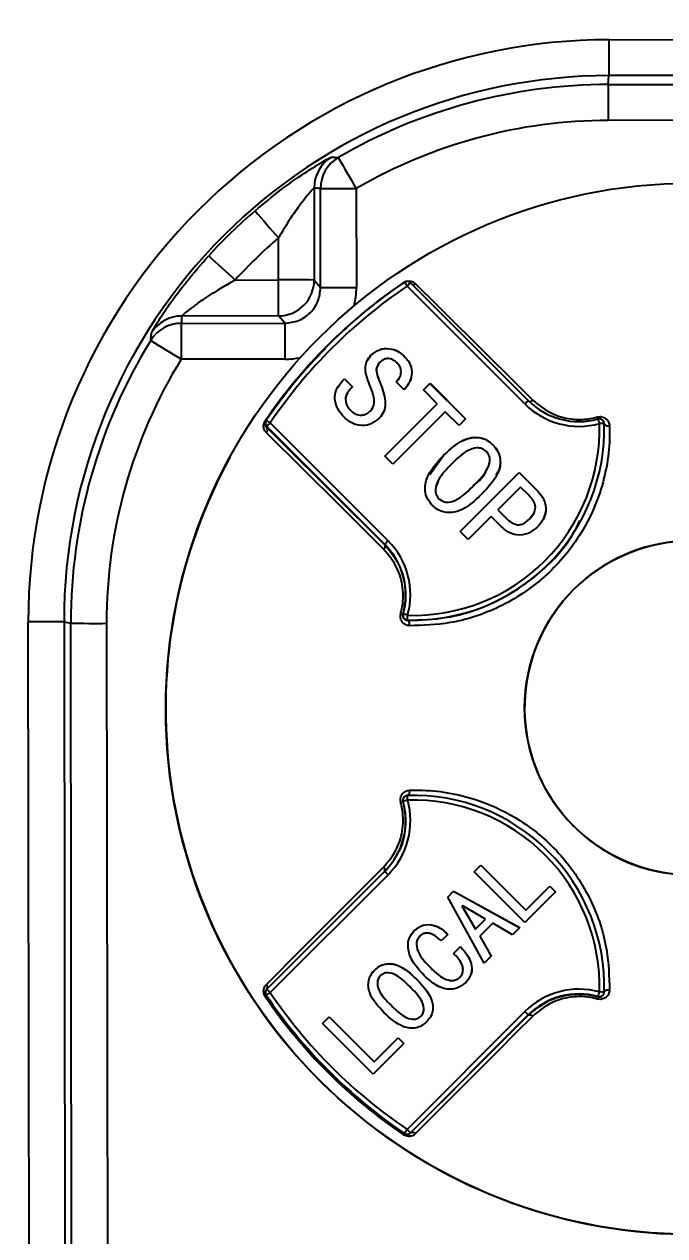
# Model space of a CAD drawing. Header units: millimetres. Extents: x 2271 to 4415, y 823 to 2339.
# Drawn here: x 2905.6 to 2932.5, y 2021.6 to 2072.3 of the extents above; entities that cross this region are included whole.
import ezdxf

# ---------------------------------------------------------------- set-up
doc = ezdxf.new("R2010")
doc.units = ezdxf.units.MM
doc.layers.add('标注', color=3, linetype='Continuous', lineweight=13)
doc.styles.add('SLDTEXTSTYLE1', font='txt.shx', dxfattribs={"width": 0.7, "bigfont": 'gbcbig.shx'})
doc.dimstyles.new('SLDDIMSTYLE12$0', dxfattribs={"dimtxt": 12, "dimasz": 10, "dimexe": 0, "dimexo": 0.0625, "dimgap": 0.875, "dimtad": 1, "dimdec": 1, "dimlfac": 1.8, "dimrnd": 1e-09, "dimzin": 12, "dimdsep": 46, "dimtxsty": 'SLDTEXTSTYLE1', "dimcen": 0.09, "dimdle": 8.16, "dimclrd": 3, "dimclre": 3, "dimadec": 0, "dimazin": 3, "dimtfac": 1, "dimtdec": 1, "dimtofl": 0, "dimtmove": 0, "dimatfit": 3, "dimfxl": 0, "dimfrac": 2, "dimtolj": 1, "dimlwd": 5, "dimlwe": 5, "dimarcsym": 0})

# ---------------------------------------------------------------- blocks, each defined once
blk = doc.blocks.new('*D179')
at = {"layer": 'Defpoints', "color": 0, "transparency": 16777216}
for p in [(2696.206, 2058.786), (2937.344, 1963.291), (2937.344, 1911.164)]:
    blk.add_point(p, dxfattribs=at)
at = {"layer": '标注', "color": 3, "lineweight": 5, "transparency": 16777216}
blk.add_line((2696.206, 2058.724), (2696.206, 1911.164), dxfattribs=at)
at = {"layer": '标注', "color": 3, "linetype": 'Continuous', "lineweight": 5, "transparency": 16777216}
for p, q in [((2937.344, 1963.228), (2937.344, 1911.164)), ((2706.206, 1911.164), (2927.344, 1911.164))]:
    blk.add_line(p, q, dxfattribs=at)
at = {"layer": '标注', "color": 3, "transparency": 16777216}
for points in [[(2706.206, 1912.831), (2706.206, 1909.498), (2696.206, 1911.164)], [(2927.344, 1912.831), (2927.344, 1909.498), (2937.344, 1911.164)]]:
    blk.add_solid(points, dxfattribs=at)
at = {"layer": '标注', "color": 0, "transparency": 16777216, "insert": (2816.775, 1917.039), "char_height": 10, "attachment_point": 5, "style": 'SLDTEXTSTYLE1'}
blk.add_mtext('\\A1;245', dxfattribs=at)

msp = doc.modelspace()

# ---------------------------------------------------------------- linework, layer by layer
at = {"color": 7, "linetype": 'Continuous', "lineweight": 25}
for p, q in [((2930.127, 2071.664), (2977.101, 2071.724)), ((2930.095, 2069.787), (2930.126, 2070.159)), ((2930.095, 2069.787), (2977.675, 2069.848)), ((2977.1, 2070.219), (2930.126, 2070.159)), ((2977.674, 2068.344), (2930.095, 2068.283)), ((2917.781, 2065.456), (2917.786, 2061.602)), ((2918.056, 2061.294), (2918.05, 2065.433)), ((2919.547, 2065.43), (2919.552, 2061.292)), ((2916.29, 2061.605), (2916.287, 2063.363)), ((2914.475, 2061.603), (2916.29, 2061.605)), ((2917.786, 2061.602), (2918.056, 2061.294)), ((2921.528, 2061.489), (2921.526, 2061.493)), ((2926.606, 2056.414), (2921.673, 2061.346)), ((2921.814, 2061.487), (2926.747, 2056.554)), ((2912.22, 2059.788), (2916.559, 2059.793)), ((2916.289, 2060.101), (2912.244, 2060.096)), ((2916.559, 2059.793), (2916.289, 2060.101)), ((2916.558, 2058.29), (2912.219, 2058.284)), ((2920.035, 2058.263), (2920.159, 2058.449)), ((2920.159, 2058.449), (2920.159, 2058.45)), ((2921.548, 2058.42), (2921.548, 2058.421)), ((2920.447, 2058.045), (2920.446, 2058.043)), ((2918.776, 2057.112), (2918.957, 2057.363)), ((2918.957, 2057.363), (2919.059, 2057.465)), ((2918.957, 2057.363), (2918.958, 2057.364)), ((2918.958, 2057.364), (2919.059, 2057.466)), ((2919.059, 2057.466), (2919.392, 2057.133)), ((2919.059, 2057.465), (2919.059, 2057.466)), ((2919.059, 2057.465), (2919.391, 2057.132)), ((2919.392, 2057.133), (2919.305, 2057.046)), ((2920.578, 2057.219), (2920.579, 2057.22)), ((2921.215, 2057.334), (2921.344, 2057.501)), ((2921.548, 2057.003), (2921.216, 2057.335)), ((2921.35, 2057.496), (2921.351, 2057.497)), ((2922.359, 2057.003), (2922.634, 2057.278)), ((2922.359, 2057.002), (2922.633, 2057.277)), ((2922.633, 2057.277), (2922.634, 2057.278)), ((2922.633, 2057.277), (2924.124, 2055.786)), ((2922.634, 2057.278), (2924.125, 2055.787)), ((2919.17, 2056.871), (2919.169, 2056.869)), ((2922.938, 2056.424), (2922.359, 2057.003)), ((2919.29, 2056.162), (2919.291, 2056.163)), ((2920.159, 2056.133), (2920.159, 2056.134)), ((2920.235, 2056.235), (2920.235, 2056.236)), ((2920.738, 2054.224), (2922.938, 2056.424)), ((2920.738, 2054.224), (2922.937, 2056.423)), ((2922.937, 2056.423), (2922.938, 2056.424)), ((2915.77, 2055.714), (2915.749, 2055.675)), ((2915.946, 2055.619), (2920.878, 2050.686)), ((2923.271, 2056.091), (2921.071, 2053.891)), ((2923.85, 2055.512), (2923.271, 2056.091)), ((2924.125, 2055.787), (2923.85, 2055.512)), ((2915.804, 2055.477), (2915.784, 2055.44)), ((2920.736, 2050.544), (2915.804, 2055.477)), ((2925.268, 2054.7), (2925.268, 2054.701)), ((2914.269, 2054.206), (2914.268, 2054.205)), ((2921.071, 2053.891), (2920.738, 2054.224)), ((2922.631, 2053.465), (2923.198, 2054.252)), ((2923.198, 2054.252), (2923.198, 2054.253)), ((2925.039, 2053.703), (2925.04, 2053.704)), ((2922.969, 2053.198), (2922.969, 2053.197)), ((2923.893, 2051.069), (2926.368, 2053.544)), ((2923.893, 2051.068), (2926.367, 2053.543)), ((2926.367, 2053.543), (2926.368, 2053.544)), ((2926.367, 2053.543), (2927.12, 2052.79)), ((2926.368, 2053.544), (2927.121, 2052.791)), ((2924.457, 2052.993), (2924.458, 2052.994)), ((2926.426, 2052.936), (2925.471, 2051.98)), ((2926.759, 2052.603), (2926.426, 2052.936)), ((2927.12, 2052.79), (2927.121, 2052.791)), ((2923.01, 2052.443), (2923.01, 2052.444)), ((2925.196, 2051.705), (2924.226, 2050.736)), ((2925.615, 2051.286), (2925.196, 2051.705)), ((2925.47, 2051.98), (2925.803, 2051.647)), ((2925.47, 2051.98), (2925.471, 2051.98)), ((2925.471, 2051.98), (2925.804, 2051.648)), ((2925.803, 2051.647), (2925.804, 2051.648)), ((2926.802, 2051.603), (2926.981, 2051.839)), ((2926.802, 2051.603), (2926.802, 2051.604)), ((2926.984, 2051.836), (2926.985, 2051.837)), ((2924.226, 2050.736), (2923.893, 2051.069)), ((2928.946, 2051.522), (2928.948, 2051.525)), ((2920.729, 2050.531), (2920.736, 2050.544)), ((2921.5, 2047.61), (2921.506, 2047.62)), ((2905.875, 2002.077), (2905.817, 2047.292)), ((2907.315, 2047.289), (2907.372, 2002.074)), ((2907.315, 2047.289), (2907.599, 2047.233)), ((2907.657, 2001.333), (2907.599, 2047.233)), ((2909.096, 2047.23), (2909.155, 2001.33)), ((2921.692, 2047.366), (2921.688, 2047.358)), ((2927.452, 2047.051), (2927.451, 2047.048)), ((2921.523, 2039.921), (2921.518, 2039.911)), ((2921.506, 2039.771), (2921.5, 2039.762)), ((2915.804, 2031.914), (2920.736, 2036.847)), ((2924.478, 2036.823), (2924.763, 2037.109)), ((2924.478, 2036.823), (2924.763, 2037.108)), ((2924.763, 2037.109), (2926.649, 2035.223)), ((2924.763, 2037.108), (2924.763, 2037.109)), ((2924.763, 2037.108), (2926.648, 2035.222)), ((2920.878, 2036.706), (2915.946, 2031.773)), ((2926.599, 2034.702), (2924.478, 2036.823)), ((2923.374, 2035.769), (2923.622, 2036.017)), ((2923.374, 2035.769), (2923.622, 2036.016)), ((2923.622, 2036.017), (2926.389, 2034.491)), ((2923.622, 2036.016), (2923.622, 2036.017)), ((2923.622, 2036.016), (2926.388, 2034.49)), ((2927.89, 2035.992), (2926.599, 2034.702)), ((2926.648, 2035.222), (2927.653, 2036.227)), ((2926.649, 2035.223), (2927.654, 2036.228)), ((2927.653, 2036.227), (2927.654, 2036.228)), ((2927.653, 2036.227), (2927.889, 2035.992)), ((2927.654, 2036.228), (2927.89, 2035.992)), ((2924.9, 2033.003), (2923.374, 2035.769)), ((2923.981, 2035.383), (2923.982, 2035.384)), ((2923.981, 2035.383), (2924.54, 2034.428)), ((2924.007, 2035.409), (2923.982, 2035.384)), ((2923.982, 2035.384), (2924.54, 2034.429)), ((2924.962, 2034.851), (2924.007, 2035.409)), ((2924.54, 2034.429), (2924.962, 2034.851)), ((2924.54, 2034.428), (2924.961, 2034.85)), ((2924.961, 2034.85), (2924.962, 2034.851)), ((2926.648, 2035.222), (2926.649, 2035.223)), ((2921.817, 2034.159), (2921.972, 2034.366)), ((2921.972, 2034.366), (2921.972, 2034.367)), ((2924.54, 2034.428), (2924.54, 2034.429)), ((2925.26, 2034.677), (2924.714, 2034.131)), ((2926.091, 2034.194), (2925.26, 2034.677)), ((2926.389, 2034.491), (2926.091, 2034.194)), ((2922.127, 2034.025), (2922.126, 2034.023)), ((2923.374, 2034.206), (2923.101, 2033.933)), ((2924.713, 2034.131), (2925.197, 2033.3)), ((2924.713, 2034.131), (2924.714, 2034.131)), ((2924.714, 2034.131), (2925.198, 2033.3)), ((2923.622, 2033.412), (2923.907, 2033.697)), ((2923.622, 2033.411), (2923.907, 2033.696)), ((2923.907, 2033.696), (2923.907, 2033.697)), ((2925.198, 2033.3), (2924.9, 2033.003)), ((2922.666, 2032.803), (2922.667, 2032.804)), ((2920.322, 2032.716), (2920.322, 2032.717)), ((2920.485, 2032.384), (2920.484, 2032.383)), ((2922.083, 2032.319), (2922.084, 2032.32)), ((2923.895, 2032.419), (2923.895, 2032.42)), ((2923.96, 2032.507), (2923.961, 2032.508)), ((2915.77, 2031.869), (2915.749, 2031.831)), ((2915.78, 2031.661), (2915.758, 2031.622)), ((2929.666, 2031.596), (2929.671, 2031.605)), ((2929.896, 2031.693), (2929.901, 2031.702)), ((2918.127, 2030.472), (2918.412, 2030.757)), ((2918.127, 2030.472), (2918.411, 2030.756)), ((2918.411, 2030.756), (2918.412, 2030.757)), ((2918.411, 2030.756), (2920.297, 2028.871)), ((2918.412, 2030.757), (2920.297, 2028.872)), ((2921.004, 2031.24), (2921.005, 2031.241)), ((2921.673, 2026.046), (2926.606, 2030.978)), ((2926.747, 2030.836), (2921.814, 2025.904)), ((2922.257, 2030.781), (2922.258, 2030.782)), ((2922.327, 2030.874), (2922.327, 2030.875)), ((2926.74, 2030.823), (2926.747, 2030.836)), ((2920.248, 2028.351), (2918.127, 2030.472)), ((2920.297, 2028.872), (2921.302, 2029.876)), ((2920.297, 2028.871), (2921.302, 2029.876)), ((2921.302, 2029.876), (2921.538, 2029.641)), ((2921.302, 2029.876), (2921.302, 2029.876)), ((2921.302, 2029.876), (2921.537, 2029.64)), ((2921.538, 2029.641), (2920.248, 2028.351)), ((2920.297, 2028.871), (2920.297, 2028.872)), ((2921.54, 2025.841), (2921.561, 2025.879)), ((2921.814, 2025.904), (2921.794, 2025.867))]:
    msp.add_line(p, q, dxfattribs=at)
at = {"color": 7, "linetype": 'Continuous', "lineweight": 25, "flags": 128}
for points in [[(2920.729, 2050.531), (2920.741, 2050.515), (2920.748, 2050.495), (2920.751, 2050.472), (2920.748, 2050.446), (2920.741, 2050.419), (2920.729, 2050.39), (2920.713, 2050.362), (2920.693, 2050.335)], [(2921.778, 2047.129), (2921.78, 2047.171), (2921.777, 2047.213), (2921.77, 2047.252), (2921.759, 2047.287), (2921.745, 2047.316), (2921.727, 2047.338), (2921.708, 2047.352), (2921.688, 2047.358)], [(2915.787, 2032.113), (2916.272, 2032.598), (2916.796, 2033.124), (2917.359, 2033.688), (2917.959, 2034.29), (2918.594, 2034.926), (2919.262, 2035.596), (2919.963, 2036.298), (2920.693, 2037.029)], [(2921.794, 2025.867), (2922.282, 2026.356), (2922.811, 2026.886), (2923.378, 2027.455), (2923.983, 2028.062), (2924.623, 2028.703), (2925.298, 2029.379), (2926.004, 2030.086), (2926.74, 2030.823)], [(2926.935, 2030.786), (2926.205, 2030.055), (2925.505, 2029.354), (2924.836, 2028.684), (2924.201, 2028.047), (2923.601, 2027.446), (2923.038, 2026.882), (2922.514, 2026.356), (2922.03, 2025.87)], [(2926.74, 2030.823), (2926.756, 2030.835), (2926.776, 2030.842), (2926.799, 2030.844), (2926.824, 2030.842), (2926.851, 2030.835), (2926.88, 2030.823), (2926.908, 2030.806), (2926.935, 2030.786)]]:
    msp.add_lwpolyline(points, dxfattribs=at)
at = {"color": 7, "linetype": 'Continuous', "lineweight": 25}
for centre, radius in [((2896.843, 2081.787), 94.663), ((2933.573, 2043.653), 22), ((2933.595, 2043.693), 7)]:
    msp.add_circle(centre, radius, dxfattribs=at)
for centre, radius, start, end in [((2897.103, 2082.263), 86.736, 352.83814, 187.30792), ((2897.105, 2082.266), 86.27, 352.83813, 187.30793), ((2897.112, 2082.279), 81.714, 352.48125, 187.66482), ((2897.113, 2082.281), 80.681, 352.48124, 187.66483), ((2930.158, 2047.323), 24.34, 90.0729, 180.0733), ((2700.982, 2071.005), 229.146, 359.78854, 0.16471), ((2930.155, 2047.319), 22.841, 90.0729, 180.0733), ((2930.124, 2047.262), 22.526, 90.073, 120.1942), ((3159.24, 2068.942), 229.146, 179.78854, 180.16471), ((2930.122, 2047.257), 21.026, 90.073, 120.1942), ((2919.282, 2065.458), 1.5, 120.9004, 180.0791), ((2919.551, 2065.435), 1.5, 120.2348, 180.0784), ((3030.111, 2130.189), 128.133, 209.68621, 210.35808), ((2896.844, 2081.787), 96.559, 279.97048, 350.17569), ((2919.025, 2193.856), 128.427, 269.56503, 270.23272), ((2896.841, 2081.781), 98.356, 279.97048, 350.17569), ((2896.823, 2081.749), 98.896, 279.98751, 350.15867), ((2930.143, 2047.297), 22.717, 130.7605, 137.5867), ((3004.587, 2139.959), 116.892, 220.20401, 220.94006), ((2930.14, 2047.292), 21.218, 130.7605, 137.5867), ((2990.083, 2144.908), 112.5, 227.00878, 227.77326), ((2933.574, 2043.657), 21.524, 124.0388, 145.961), ((2933.595, 2043.695), 21.5, 124.0388, 145.961), ((2933.596, 2043.696), 21.3, 124.0388, 145.961), ((2678.068, 2060.943), 238.223, 359.79747, 0.15912), ((2916.285, 2061.603), 1.501, 270.1565, 359.9897), ((2916.811, 1933.179), 128.427, 89.56503, 90.23272), ((2919.031, 2189.717), 128.427, 269.56503, 270.23272), ((2921.673, 2061.346), 0.2, 45, 124.0387), ((2908.714, 2052.652), 15.606, 33.8554, 34.5885), ((2956.338, 2026.752), 48.973, 134.8254, 135.0585), ((2921.906, 2061.61), 0.205, 267.1317, 306.9163), ((1418.279, 541.562), 2138.062, 45.120496, 45.305718), ((2912.221, 2058.288), 1.5, 90.0625, 148.3288), ((2912.245, 2058.596), 1.5, 90.0617, 147.6626), ((3150.441, 2058.946), 238.223, 179.79747, 180.15912), ((3154.78, 2058.951), 238.223, 179.79747, 180.15912), ((2930.124, 2047.262), 22.525, 148.3693, 180.0734), ((2969.156, 2151.421), 109.162, 237.77422, 238.56156), ((2933.574, 2043.657), 21.5, 135.4966, 144.9591), ((2930.122, 2047.257), 21.026, 148.3693, 180.0734), ((2961.271, 2021.82), 48.973, 134.8254, 135.0585), ((2928.868, 2058.676), 3.2, 225.0001, 285.5307), ((2928.868, 2058.676), 3, 225.0001, 285.5307), ((2926.793, 2056.728), 0.208, 266.7147, 313.2395), ((2916.477, 2056.806), 1.326, 236.1268, 237.1374), ((2915.945, 2055.618), 0.2, 145.9611, 225.0003), ((2908.07, 2044.049), 13.996, 55.7563, 56.5748), ((2951.429, 2020.065), 50.231, 134.943, 135.1719), ((2927.998, 2055.42), 1.706, 12.3082, 15.2426), ((2929.725, 2055.593), 0.2, 1.6908, 105.5308), ((2910.611, 2050.333), 19.825, 15.3864, 15.9629), ((1399.758, 523.149), 2155.516, 45.120496, 45.305718), ((2915.647, 2055.32), 0.182, 320.4944, 41.2611), ((1412.037, 535.32), 2138.062, 45.120496, 45.305718), ((2921.928, 2055.363), 8, 268.3091, 1.6907), ((2921.929, 2055.363), 7.8, 268.3091, 1.6907), ((2930.249, 2039.541), 16.061, 91.1568, 91.869), ((2930.094, 2055.716), 0.223, 221.2379, 284.0475), ((2933.572, 2043.652), 22, 151.3369, 314.9998), ((2956.361, 2015.132), 50.231, 134.943, 135.1719), ((2918.615, 2048.423), 3, 344.4692, 45.0002), ((2918.615, 2048.423), 3.2, 344.4692, 45.0002), ((2933.595, 2043.693), 7, 331.6014, 298.3984), ((2921.586, 2048.215), 0.611, 252.9597, 261.9573), ((2921.698, 2047.566), 0.2, 164.4693, 268.3094), ((2917.803, 2033.735), 14.37, 74.2697, 75.0678), ((2890.588, 2048.435), 31.123, 358.032, 358.4014), ((2906.341, 1923.816), 123.477, 89.54842, 90.24317), ((2908.572, 2170.707), 123.477, 269.54842, 270.24317), ((2896.565, 2081.418), 99, 279.79751, 336.85186), ((2921.698, 2039.825), 0.2, 151.3366, 195.5312), ((2921.698, 2039.825), 0.2, 91.6903, 151.3365), ((2921.928, 2032.028), 8, 358.3097, 91.6905), ((2894.415, 2039.07), 27.294, 1.5856, 2.0041), ((2921.551, 2040.19), 0.233, 314.9979, 13.1653), ((2918.615, 2038.968), 3, 314.9999, 15.5312), ((2918.616, 2038.969), 3.2, 314.9999, 15.5312), ((2921.63, 2038.997), 0.776, 99.6173, 106.7139), ((2926.909, 2020.89), 19.639, 105.3852, 105.9701), ((2921.929, 2032.029), 7.8, 358.3097, 91.6905), ((2920.574, 2036.9), 0.175, 343.7918, 47.3057), ((2910.6, 2026.499), 14.485, 44.8022, 45.5925), ((2915.945, 2031.773), 0.2, 135, 214.0393), ((2933.133, 2006.24), 30.779, 123.946, 124.3195), ((2915.634, 2031.993), 0.194, 339.9645, 37.9045), ((2905.668, 2021.566), 14.485, 44.8022, 45.5925), ((2933.596, 2043.696), 21.3, 214.0392, 235.961), ((2928.869, 2028.716), 3.2, 74.4689, 134.9998), ((2869.786, 2048.404), 62.197, 344.33018, 344.51506), ((2929.316, 2016.243), 15.561, 87.7583, 88.4935), ((2929.725, 2031.798), 0.2, 331.3365, 358.3096), ((2930.093, 2031.657), 0.223, 75.835, 138.8867), ((2914.906, 2032.845), 1.491, 303.932, 304.8772), ((2933.574, 2043.657), 21.524, 214.0392, 235.961), ((2933.575, 2043.657), 21.5, 214.0392, 235.961), ((2933.596, 2043.696), 21.5, 214.0392, 235.961), ((2928.868, 2028.715), 3, 74.4689, 134.9998), ((2928.949, 2031.712), 0.727, 343.2111, 350.8053), ((2929.725, 2031.798), 0.2, 254.4688, 331.3364), ((2916.322, 2020.624), 14.593, 44.4102, 45.1963), ((2915.449, 2029.929), 7.336, 325.9394, 326.1318), ((3046.677, 1941.545), 150.885, 145.94203, 146.01825), ((2921.673, 2026.045), 0.2, 235.9609, 314.9997), ((2911.39, 2015.691), 14.593, 44.4102, 45.1963), ((2921.914, 2025.73), 0.182, 50.4045, 131.2845)]:
    msp.add_arc(centre, radius, start, end, dxfattribs=at)
for centre, major_axis, ratio, start_param, end_param in [((2918.127, 2047.241), (18.523, -8.534), 0.872864, 1.956989, 1.970468), ((2916.55, 2061.291), (2.13, -2.118), 0.998777, 0.525219, 0.783378), ((2930.074, 2059.026), (2.699, 22.426), 0.790259, 1.618099, 1.631806), ((2916.55, 2061.291), (2.13, -2.118), 0.998777, 5.496985, 5.717104)]:
    msp.add_ellipse(centre, major_axis=major_axis, ratio=ratio, start_param=start_param, end_param=end_param, dxfattribs=at)
for points, knots in [([(2915.311, 2064.504), (2915.673, 2064.804), (2916.365, 2065.378), (2917.229, 2065.98), (2917.814, 2066.354), (2918.179, 2066.573), (2918.443, 2066.719), (2918.488, 2066.737), (2918.511, 2066.745)], [0, 0, 0, 0, 0.261011, 0.499827, 0.627982, 0.750196, 0.876565, 1, 1, 1, 1]), ([(2918.511, 2066.745), (2918.564, 2066.743), (2918.659, 2066.739), (2918.754, 2066.734), (2918.795, 2066.731)], [0, 0, 0, 0, 0.56, 1, 1, 1, 1]), ([(2917.781, 2065.456), (2917.769, 2065.446), (2917.745, 2065.427), (2917.605, 2065.269), (2917.402, 2065.025), (2917.11, 2064.643), (2916.722, 2064.084), (2916.443, 2063.621), (2916.287, 2063.363)], [0, 0, 0, 0, 0.10721, 0.222265, 0.351564, 0.499668, 0.722148, 1, 1, 1, 1]), ([(2910.978, 2059.399), (2910.989, 2059.423), (2911.011, 2059.474), (2911.176, 2059.751), (2911.414, 2060.123), (2911.816, 2060.713), (2912.455, 2061.577), (2913.056, 2062.261), (2913.371, 2062.619)], [0, 0, 0, 0, 0.121771, 0.249165, 0.373404, 0.500705, 0.738683, 1, 1, 1, 1]), ([(2914.475, 2061.603), (2913.989, 2061.32), (2913.356, 2060.951), (2912.72, 2060.49), (2912.452, 2060.282), (2912.278, 2060.136), (2912.255, 2060.109), (2912.244, 2060.096)], [0, 0, 0, 0, 0.4983579, 0.6495274, 0.7799517, 0.8944395, 1, 1, 1, 1]), ([(2916.559, 2059.793), (2916.755, 2059.816), (2917.148, 2059.861), (2917.644, 2060.208), (2917.99, 2060.704), (2918.034, 2061.098), (2918.056, 2061.294)], [0, 0, 0, 0, 0.250154, 0.5, 0.749846, 1, 1, 1, 1]), ([(2921.526, 2061.493), (2921.546, 2061.505), (2921.591, 2061.531), (2921.675, 2061.557), (2921.793, 2061.566), (2921.923, 2061.532), (2921.993, 2061.476), (2922.03, 2061.446)], [0, 0, 0, 0, 0.0853698, 0.1907986, 0.3564235, 0.6664713, 1, 1, 1, 1]), ([(2910.945, 2059.075), (2910.951, 2059.136), (2910.961, 2059.243), (2910.973, 2059.351), (2910.978, 2059.399)], [0, 0, 0, 0, 0.56, 1, 1, 1, 1]), ([(2920.159, 2058.45), (2920.273, 2058.542), (2920.502, 2058.727), (2920.924, 2058.75), (2921.286, 2058.644), (2921.461, 2058.495), (2921.548, 2058.421)], [0, 0, 0, 0, 0.279601, 0.558878, 0.779376, 1, 1, 1, 1]), ([(2920.159, 2058.449), (2920.273, 2058.541), (2920.502, 2058.726), (2920.923, 2058.749), (2921.286, 2058.643), (2921.461, 2058.494), (2921.548, 2058.42)], [0, 0, 0, 0, 0.279601, 0.558878, 0.779376, 1, 1, 1, 1]), ([(2920.145, 2057.133), (2920.041, 2057.379), (2919.896, 2057.722), (2919.963, 2058.206), (2920.094, 2058.368), (2920.159, 2058.45)], [0, 0, 0, 0, 0.560027, 0.780079, 1, 1, 1, 1]), ([(2920.535, 2058.16), (2920.477, 2058.082), (2920.36, 2057.926), (2920.427, 2057.574), (2920.521, 2057.354), (2920.579, 2057.22)], [0, 0, 0, 0, 0.278312, 0.557355, 1, 1, 1, 1]), ([(2921.259, 2058.131), (2921.201, 2058.182), (2921.085, 2058.283), (2920.868, 2058.328), (2920.672, 2058.279), (2920.581, 2058.2), (2920.535, 2058.16)], [0, 0, 0, 0, 0.280393, 0.559545, 0.779457, 1, 1, 1, 1]), ([(2921.548, 2058.421), (2921.649, 2058.308), (2921.851, 2058.082), (2921.892, 2057.645), (2921.773, 2057.276), (2921.623, 2057.094), (2921.548, 2057.003)], [0, 0, 0, 0, 0.280576, 0.558458, 0.779312, 1, 1, 1, 1]), ([(2921.548, 2058.42), (2921.65, 2058.306), (2921.852, 2058.08), (2921.886, 2057.648), (2921.815, 2057.369), (2921.737, 2057.264), (2921.729, 2057.253)], [0, 0, 0, 0, 0.3486085, 0.6938715, 0.9682775, 1, 1, 1, 1]), ([(2920.464, 2058.034), (2920.438, 2057.995), (2920.358, 2057.877), (2920.432, 2057.571), (2920.523, 2057.353), (2920.578, 2057.219)], [0, 0, 0, 0, 0.157374, 0.483178, 1, 1, 1, 1]), ([(2921.216, 2057.335), (2921.273, 2057.398), (2921.389, 2057.522), (2921.438, 2057.762), (2921.39, 2057.98), (2921.303, 2058.081), (2921.259, 2058.131)], [0, 0, 0, 0, 0.279799, 0.5597317, 0.7795238, 1, 1, 1, 1]), ([(2919.016, 2055.888), (2918.913, 2056.006), (2918.707, 2056.242), (2918.624, 2056.685), (2918.72, 2057.083), (2918.879, 2057.27), (2918.958, 2057.364)], [0, 0, 0, 0, 0.280466, 0.559432, 0.779595, 1, 1, 1, 1]), ([(2920.159, 2056.134), (2920.213, 2056.218), (2920.32, 2056.388), (2920.283, 2056.752), (2920.197, 2056.988), (2920.145, 2057.133)], [0, 0, 0, 0, 0.277254, 0.55795, 1, 1, 1, 1]), ([(2920.579, 2057.22), (2920.671, 2056.957), (2920.8, 2056.59), (2920.725, 2056.087), (2920.589, 2055.916), (2920.521, 2055.83)], [0, 0, 0, 0, 0.559726, 0.780043, 1, 1, 1, 1]), ([(2920.578, 2057.219), (2920.666, 2056.958), (2920.789, 2056.595), (2920.747, 2056.158), (2920.664, 2056.044), (2920.645, 2056.018)], [0, 0, 0, 0, 0.661317, 0.921622, 1, 1, 1, 1]), ([(2919.177, 2056.864), (2919.166, 2056.85), (2919.099, 2056.762), (2919.091, 2056.563), (2919.148, 2056.331), (2919.243, 2056.219), (2919.29, 2056.162)], [0, 0, 0, 0, 0.0716848, 0.4308957, 0.7154444, 1, 1, 1, 1]), ([(2919.305, 2057.046), (2919.244, 2056.975), (2919.121, 2056.834), (2919.088, 2056.566), (2919.15, 2056.332), (2919.244, 2056.219), (2919.291, 2056.163)], [0, 0, 0, 0, 0.280123, 0.558679, 0.779337, 1, 1, 1, 1]), ([(2919.29, 2056.162), (2919.359, 2056.1), (2919.496, 2055.976), (2919.76, 2055.926), (2919.992, 2055.993), (2920.103, 2056.087), (2920.159, 2056.133)], [0, 0, 0, 0, 0.280691, 0.558757, 0.779281, 1, 1, 1, 1]), ([(2919.291, 2056.163), (2919.359, 2056.101), (2919.496, 2055.977), (2919.76, 2055.927), (2919.993, 2055.994), (2920.104, 2056.088), (2920.159, 2056.134)], [0, 0, 0, 0, 0.280691, 0.558757, 0.779281, 1, 1, 1, 1]), ([(2926.935, 2056.577), (2927.182, 2056.374), (2927.627, 2056.006), (2928.528, 2055.747), (2929.215, 2055.759), (2929.579, 2055.852), (2929.645, 2055.869)], [0, 0, 0, 0, 0.356926, 0.645588, 0.935957, 1, 1, 1, 1]), ([(2915.787, 2055.204), (2915.744, 2055.259), (2915.679, 2055.342), (2915.665, 2055.498), (2915.685, 2055.599), (2915.71, 2055.661), (2915.732, 2055.695), (2915.738, 2055.705)], [0, 0, 0, 0, 0.49351, 0.746512, 0.851032, 0.956489, 1, 1, 1, 1]), ([(2915.758, 2055.691), (2915.755, 2055.686), (2915.748, 2055.675), (2915.739, 2055.657), (2915.73, 2055.631), (2915.721, 2055.583), (2915.731, 2055.506), (2915.762, 2055.467), (2915.784, 2055.44)], [0, 0, 0, 0, 0.027585, 0.06173, 0.104186, 0.195407, 0.452144, 1, 1, 1, 1]), ([(2920.521, 2055.83), (2920.397, 2055.727), (2920.15, 2055.522), (2919.683, 2055.488), (2919.296, 2055.637), (2919.109, 2055.804), (2919.016, 2055.888)], [0, 0, 0, 0, 0.2798432, 0.5586107, 0.7789801, 1, 1, 1, 1]), ([(2929.645, 2055.869), (2929.685, 2055.876), (2929.764, 2055.89), (2929.883, 2055.866), (2929.992, 2055.81), (2930.084, 2055.716), (2930.137, 2055.606), (2930.145, 2055.529), (2930.148, 2055.499)], [0, 0, 0, 0, 0.1540842, 0.3077863, 0.4712038, 0.6571656, 0.8674974, 1, 1, 1, 1]), ([(2930.148, 2055.499), (2930.15, 2055.321), (2930.16, 2054.364), (2929.864, 2052.763), (2928.892, 2050.749), (2927.477, 2049.087), (2925.566, 2047.834), (2923.583, 2047.184), (2922.341, 2047.146), (2921.778, 2047.129)], [0, 0, 0, 0, 0.043937, 0.236293, 0.372822, 0.535728, 0.69861, 0.863201, 1, 1, 1, 1]), ([(2923.198, 2054.253), (2923.495, 2054.534), (2923.866, 2054.887), (2924.455, 2055.028), (2924.757, 2055.01), (2925.042, 2054.9), (2925.193, 2054.768), (2925.268, 2054.701)], [0, 0, 0, 0, 0.498982, 0.624271, 0.749515, 0.874666, 1, 1, 1, 1]), ([(2923.198, 2054.252), (2923.495, 2054.533), (2923.866, 2054.886), (2924.455, 2055.027), (2924.757, 2055.009), (2925.042, 2054.899), (2925.192, 2054.767), (2925.268, 2054.7)], [0, 0, 0, 0, 0.4989816, 0.6242715, 0.7495146, 0.8746656, 1, 1, 1, 1]), ([(2925.268, 2054.701), (2925.334, 2054.627), (2925.466, 2054.477), (2925.575, 2054.193), (2925.588, 2053.891), (2925.437, 2053.308), (2925.086, 2052.94), (2924.805, 2052.646)], [0, 0, 0, 0, 0.125297, 0.250413, 0.375603, 0.500878, 1, 1, 1, 1]), ([(2925.268, 2054.7), (2925.333, 2054.626), (2925.465, 2054.476), (2925.575, 2054.191), (2925.583, 2053.893), (2925.536, 2053.619), (2925.426, 2053.49), (2925.381, 2053.437)], [0, 0, 0, 0, 0.2132337, 0.426159, 0.6392085, 0.8524053, 1, 1, 1, 1]), ([(2922.735, 2052.169), (2922.669, 2052.245), (2922.536, 2052.396), (2922.429, 2052.685), (2922.415, 2052.989), (2922.563, 2053.58), (2922.916, 2053.954), (2923.198, 2054.253)], [0, 0, 0, 0, 0.125331, 0.250454, 0.375688, 0.500998, 1, 1, 1, 1]), ([(2924.993, 2054.426), (2924.936, 2054.47), (2924.823, 2054.558), (2924.531, 2054.596), (2924.049, 2054.416), (2923.748, 2054.11), (2923.546, 2053.905)], [0, 0, 0, 0, 0.12479, 0.249939, 0.498148, 1, 1, 1, 1]), ([(2924.458, 2052.994), (2924.66, 2053.194), (2924.962, 2053.494), (2925.157, 2053.966), (2925.125, 2054.257), (2925.037, 2054.37), (2924.993, 2054.426)], [0, 0, 0, 0, 0.501886, 0.750204, 0.875265, 1, 1, 1, 1]), ([(2923.546, 2053.905), (2923.34, 2053.701), (2923.032, 2053.396), (2922.848, 2052.912), (2922.878, 2052.617), (2922.966, 2052.501), (2923.01, 2052.444)], [0, 0, 0, 0, 0.5017682, 0.7501482, 0.8752477, 1, 1, 1, 1]), ([(2924.457, 2052.993), (2924.682, 2053.185), (2924.925, 2053.393), (2925.018, 2053.685), (2925.025, 2053.707)], [0, 0, 0, 0, 0.923833, 1, 1, 1, 1]), ([(2922.979, 2053.194), (2922.927, 2053.078), (2922.845, 2052.895), (2922.878, 2052.616), (2922.966, 2052.5), (2923.01, 2052.443)], [0, 0, 0, 0, 0.4666796, 0.7337104, 1, 1, 1, 1]), ([(2924.805, 2052.646), (2924.509, 2052.365), (2924.138, 2052.012), (2923.553, 2051.855), (2923.249, 2051.864), (2922.962, 2051.97), (2922.811, 2052.102), (2922.735, 2052.169)], [0, 0, 0, 0, 0.499139, 0.624435, 0.749618, 0.874706, 1, 1, 1, 1]), ([(2923.01, 2052.444), (2923.068, 2052.4), (2923.182, 2052.312), (2923.477, 2052.287), (2923.951, 2052.485), (2924.255, 2052.79), (2924.458, 2052.994)], [0, 0, 0, 0, 0.124698, 0.249711, 0.498195, 1, 1, 1, 1]), ([(2923.01, 2052.443), (2923.067, 2052.399), (2923.182, 2052.311), (2923.477, 2052.286), (2923.951, 2052.484), (2924.254, 2052.789), (2924.457, 2052.993)], [0, 0, 0, 0, 0.1246976, 0.2497105, 0.4981951, 1, 1, 1, 1]), ([(2926.802, 2051.604), (2926.878, 2051.684), (2927.028, 2051.842), (2927.077, 2052.26), (2926.88, 2052.472), (2926.759, 2052.603)], [0, 0, 0, 0, 0.282451, 0.559256, 1, 1, 1, 1]), ([(2927.12, 2052.79), (2927.226, 2052.668), (2927.437, 2052.425), (2927.522, 2051.955), (2927.413, 2051.69), (2927.365, 2051.574)], [0, 0, 0, 0, 0.360842, 0.719563, 1, 1, 1, 1]), ([(2927.121, 2052.791), (2927.227, 2052.668), (2927.439, 2052.424), (2927.515, 2051.96), (2927.387, 2051.557), (2927.219, 2051.366), (2927.135, 2051.271)], [0, 0, 0, 0, 0.280396, 0.559143, 0.779226, 1, 1, 1, 1]), ([(2925.803, 2051.647), (2925.882, 2051.573), (2926.04, 2051.428), (2926.345, 2051.317), (2926.615, 2051.43), (2926.739, 2051.545), (2926.802, 2051.603)], [0, 0, 0, 0, 0.281274, 0.559341, 0.778877, 1, 1, 1, 1]), ([(2925.804, 2051.648), (2925.883, 2051.574), (2926.041, 2051.429), (2926.346, 2051.318), (2926.615, 2051.431), (2926.74, 2051.546), (2926.802, 2051.604)], [0, 0, 0, 0, 0.281274, 0.559341, 0.778877, 1, 1, 1, 1]), ([(2921.688, 2047.358), (2922.241, 2047.375), (2923.459, 2047.412), (2925.418, 2048.048), (2927.27, 2049.291), (2928.455, 2050.561), (2928.832, 2051.377), (2928.907, 2051.541)], [0, 0, 0, 0, 0.205467, 0.452076, 0.695634, 0.939127, 1, 1, 1, 1]), ([(2927.135, 2051.271), (2927.011, 2051.166), (2926.765, 2050.956), (2926.297, 2050.892), (2925.899, 2051.033), (2925.71, 2051.201), (2925.615, 2051.286)], [0, 0, 0, 0, 0.2801765, 0.5589609, 0.7791484, 1, 1, 1, 1]), ([(2921.407, 2047.631), (2921.424, 2047.697), (2921.516, 2048.061), (2921.528, 2048.747), (2921.267, 2049.645), (2920.897, 2050.089), (2920.693, 2050.335)], [0, 0, 0, 0, 0.0640427, 0.3544119, 0.6430739, 1, 1, 1, 1]), ([(2920.729, 2050.531), (2920.95, 2050.265), (2921.351, 2049.783), (2921.632, 2048.812), (2921.618, 2048.074), (2921.518, 2047.681), (2921.5, 2047.61)], [0, 0, 0, 0, 0.354055, 0.642771, 0.935325, 1, 1, 1, 1]), ([(2921.778, 2047.129), (2921.72, 2047.138), (2921.61, 2047.155), (2921.481, 2047.26), (2921.408, 2047.388), (2921.385, 2047.52), (2921.4, 2047.596), (2921.407, 2047.631)], [0, 0, 0, 0, 0.257956, 0.484914, 0.703585, 0.864278, 1, 1, 1, 1]), ([(2921.5, 2047.61), (2921.497, 2047.592), (2921.489, 2047.552), (2921.502, 2047.484), (2921.54, 2047.421), (2921.604, 2047.371), (2921.658, 2047.362), (2921.688, 2047.358)], [0, 0, 0, 0, 0.1132161, 0.2576182, 0.4754186, 0.7185181, 1, 1, 1, 1]), ([(2921.407, 2039.74), (2921.4, 2039.78), (2921.385, 2039.86), (2921.409, 2039.979), (2921.466, 2040.088), (2921.56, 2040.179), (2921.67, 2040.233), (2921.748, 2040.241), (2921.778, 2040.244)], [0, 0, 0, 0, 0.1540842, 0.3077863, 0.4712038, 0.6571656, 0.8674974, 1, 1, 1, 1]), ([(2921.52, 2039.91), (2921.514, 2039.901), (2921.5, 2039.876), (2921.493, 2039.84), (2921.493, 2039.799), (2921.497, 2039.779), (2921.5, 2039.762)], [0, 0, 0, 0, 0.258892, 0.64325, 0.700638, 1, 1, 1, 1]), ([(2921.778, 2040.244), (2921.956, 2040.245), (2922.916, 2040.256), (2924.52, 2039.961), (2926.537, 2038.991), (2928.199, 2037.576), (2929.45, 2035.664), (2930.097, 2033.68), (2930.132, 2032.438), (2930.148, 2031.874)], [0, 0, 0, 0, 0.043937, 0.236293, 0.372822, 0.535728, 0.69861, 0.863201, 1, 1, 1, 1]), ([(2920.693, 2037.029), (2920.897, 2037.275), (2921.267, 2037.722), (2921.528, 2038.623), (2921.516, 2039.31), (2921.424, 2039.674), (2921.407, 2039.74)], [0, 0, 0, 0, 0.356926, 0.645588, 0.935957, 1, 1, 1, 1]), ([(2921.5, 2039.762), (2921.518, 2039.691), (2921.618, 2039.298), (2921.621, 2038.568), (2921.464, 2037.863), (2921.257, 2037.584), (2921.219, 2037.533)], [0, 0, 0, 0, 0.09096, 0.502412, 0.908467, 1, 1, 1, 1]), ([(2922.394, 2032.482), (2922.145, 2032.753), (2921.771, 2033.159), (2921.686, 2033.81), (2921.795, 2034.161), (2921.913, 2034.298), (2921.972, 2034.367)], [0, 0, 0, 0, 0.499696, 0.74909, 0.87448, 1, 1, 1, 1]), ([(2921.972, 2034.367), (2922.093, 2034.458), (2922.335, 2034.639), (2922.775, 2034.623), (2923.122, 2034.451), (2923.29, 2034.288), (2923.374, 2034.206)], [0, 0, 0, 0, 0.278841, 0.558038, 0.778714, 1, 1, 1, 1]), ([(2921.972, 2034.366), (2922.092, 2034.457), (2922.334, 2034.638), (2922.775, 2034.622), (2923.121, 2034.45), (2923.289, 2034.287), (2923.373, 2034.205)], [0, 0, 0, 0, 0.278841, 0.558038, 0.778714, 1, 1, 1, 1]), ([(2922.207, 2034.131), (2922.167, 2034.079), (2922.085, 2033.977), (2922.05, 2033.711), (2922.211, 2033.271), (2922.484, 2032.991), (2922.666, 2032.803)], [0, 0, 0, 0, 0.1248378, 0.2497691, 0.4988414, 1, 1, 1, 1]), ([(2922.208, 2034.131), (2922.167, 2034.08), (2922.085, 2033.978), (2922.05, 2033.712), (2922.212, 2033.272), (2922.485, 2032.992), (2922.667, 2032.804)], [0, 0, 0, 0, 0.124838, 0.249769, 0.498841, 1, 1, 1, 1]), ([(2923.101, 2033.933), (2922.972, 2034.052), (2922.81, 2034.201), (2922.559, 2034.27), (2922.428, 2034.266), (2922.305, 2034.217), (2922.24, 2034.16), (2922.208, 2034.131)], [0, 0, 0, 0, 0.498979, 0.624378, 0.749538, 0.874643, 1, 1, 1, 1]), ([(2923.895, 2032.42), (2923.925, 2032.457), (2923.986, 2032.532), (2924.016, 2032.676), (2924.018, 2032.821), (2923.927, 2033.097), (2923.758, 2033.272), (2923.622, 2033.412)], [0, 0, 0, 0, 0.12486, 0.249907, 0.375198, 0.50038, 1, 1, 1, 1]), ([(2923.907, 2033.697), (2924.014, 2033.577), (2924.227, 2033.338), (2924.407, 2032.915), (2924.365, 2032.485), (2924.209, 2032.284), (2924.131, 2032.184)], [0, 0, 0, 0, 0.281285, 0.560616, 0.780468, 1, 1, 1, 1]), ([(2923.907, 2033.696), (2924.014, 2033.576), (2924.228, 2033.336), (2924.401, 2032.917), (2924.385, 2032.564), (2924.287, 2032.425), (2924.261, 2032.388)], [0, 0, 0, 0, 0.3280039, 0.6537284, 0.910096, 1, 1, 1, 1]), ([(2920.322, 2032.717), (2920.386, 2032.774), (2920.515, 2032.887), (2920.758, 2032.98), (2921.017, 2032.992), (2921.516, 2032.862), (2921.832, 2032.561), (2922.084, 2032.32)], [0, 0, 0, 0, 0.125297, 0.250413, 0.375603, 0.500878, 1, 1, 1, 1]), ([(2920.322, 2032.716), (2920.386, 2032.773), (2920.514, 2032.886), (2920.758, 2032.979), (2921.016, 2032.991), (2921.516, 2032.861), (2921.831, 2032.56), (2922.083, 2032.319)], [0, 0, 0, 0, 0.125297, 0.250413, 0.375603, 0.500878, 1, 1, 1, 1]), ([(2922.666, 2032.803), (2922.839, 2032.634), (2923.098, 2032.38), (2923.513, 2032.258), (2923.755, 2032.304), (2923.848, 2032.38), (2923.895, 2032.419)], [0, 0, 0, 0, 0.5010148, 0.7498451, 0.8749605, 1, 1, 1, 1]), ([(2922.667, 2032.804), (2922.84, 2032.635), (2923.098, 2032.381), (2923.514, 2032.259), (2923.755, 2032.305), (2923.848, 2032.381), (2923.895, 2032.42)], [0, 0, 0, 0, 0.501015, 0.749845, 0.874961, 1, 1, 1, 1]), ([(2920.707, 2030.943), (2920.465, 2031.198), (2920.163, 2031.516), (2920.042, 2032.02), (2920.058, 2032.279), (2920.152, 2032.524), (2920.265, 2032.653), (2920.322, 2032.717)], [0, 0, 0, 0, 0.498982, 0.624271, 0.749515, 0.874666, 1, 1, 1, 1]), ([(2920.154, 2032.488), (2920.157, 2032.497), (2920.191, 2032.586), (2920.26, 2032.654), (2920.322, 2032.716)], [0, 0, 0, 0, 0.100028, 1, 1, 1, 1]), ([(2920.492, 2032.378), (2920.48, 2032.362), (2920.433, 2032.295), (2920.417, 2032.083), (2920.564, 2031.673), (2920.828, 2031.414), (2921.004, 2031.24)], [0, 0, 0, 0, 0.045128, 0.1816684, 0.4524697, 1, 1, 1, 1]), ([(2920.558, 2032.482), (2920.52, 2032.433), (2920.445, 2032.335), (2920.413, 2032.086), (2920.567, 2031.673), (2920.829, 2031.414), (2921.005, 2031.241)], [0, 0, 0, 0, 0.12479, 0.249939, 0.498148, 1, 1, 1, 1]), ([(2921.786, 2032.023), (2921.614, 2032.196), (2921.357, 2032.455), (2920.953, 2032.622), (2920.703, 2032.594), (2920.606, 2032.519), (2920.558, 2032.482)], [0, 0, 0, 0, 0.5018858, 0.7502037, 0.8752646, 1, 1, 1, 1]), ([(2922.083, 2032.319), (2922.326, 2032.065), (2922.629, 2031.747), (2922.76, 2031.247), (2922.758, 2030.99), (2922.689, 2030.838), (2922.656, 2030.765)], [0, 0, 0, 0, 0.576422, 0.721114, 0.865699, 1, 1, 1, 1]), ([(2922.084, 2032.32), (2922.326, 2032.066), (2922.628, 2031.749), (2922.761, 2031.247), (2922.755, 2030.987), (2922.664, 2030.74), (2922.55, 2030.611), (2922.493, 2030.546)], [0, 0, 0, 0, 0.499133, 0.624424, 0.749622, 0.874708, 1, 1, 1, 1]), ([(2924.131, 2032.184), (2923.996, 2032.086), (2923.725, 2031.89), (2923.022, 2031.915), (2922.645, 2032.255), (2922.394, 2032.482)], [0, 0, 0, 0, 0.249589, 0.500012, 1, 1, 1, 1]), ([(2915.738, 2031.608), (2915.726, 2031.628), (2915.699, 2031.673), (2915.674, 2031.757), (2915.665, 2031.876), (2915.7, 2032.006), (2915.758, 2032.076), (2915.787, 2032.113)], [0, 0, 0, 0, 0.08537, 0.190799, 0.356423, 0.666471, 1, 1, 1, 1]), ([(2915.751, 2031.83), (2915.748, 2031.826), (2915.733, 2031.805), (2915.723, 2031.76), (2915.725, 2031.701), (2915.736, 2031.663), (2915.748, 2031.639), (2915.755, 2031.628), (2915.758, 2031.622)], [0, 0, 0, 0, 0.111236, 0.580475, 0.802832, 0.920422, 0.953078, 1, 1, 1, 1]), ([(2922.258, 2030.782), (2922.295, 2030.831), (2922.37, 2030.93), (2922.392, 2031.182), (2922.222, 2031.589), (2921.961, 2031.849), (2921.786, 2032.023)], [0, 0, 0, 0, 0.124691, 0.249737, 0.498265, 1, 1, 1, 1]), ([(2930.148, 2031.874), (2930.139, 2031.815), (2930.121, 2031.705), (2930.016, 2031.576), (2929.888, 2031.503), (2929.756, 2031.48), (2929.68, 2031.495), (2929.645, 2031.502)], [0, 0, 0, 0, 0.257956, 0.484914, 0.703585, 0.864278, 1, 1, 1, 1]), ([(2926.74, 2030.823), (2927.007, 2031.044), (2927.491, 2031.446), (2928.464, 2031.727), (2929.203, 2031.713), (2929.595, 2031.614), (2929.666, 2031.596)], [0, 0, 0, 0, 0.354055, 0.642771, 0.935325, 1, 1, 1, 1]), ([(2929.645, 2031.502), (2929.579, 2031.519), (2929.215, 2031.611), (2928.528, 2031.623), (2927.627, 2031.361), (2927.182, 2030.991), (2926.935, 2030.786)], [0, 0, 0, 0, 0.064043, 0.354412, 0.643074, 1, 1, 1, 1]), ([(2929.666, 2031.596), (2929.684, 2031.592), (2929.725, 2031.585), (2929.792, 2031.598), (2929.856, 2031.634), (2929.882, 2031.674), (2929.895, 2031.694)], [0, 0, 0, 0, 0.161346, 0.367135, 0.677525, 1, 1, 1, 1]), ([(2922.493, 2030.546), (2922.428, 2030.489), (2922.298, 2030.375), (2922.051, 2030.283), (2921.79, 2030.272), (2921.283, 2030.398), (2920.963, 2030.701), (2920.707, 2030.943)], [0, 0, 0, 0, 0.125329, 0.250449, 0.375699, 0.501004, 1, 1, 1, 1]), ([(2921.004, 2031.24), (2921.179, 2031.064), (2921.441, 2030.8), (2921.855, 2030.642), (2922.109, 2030.668), (2922.208, 2030.743), (2922.257, 2030.781)], [0, 0, 0, 0, 0.5016983, 0.750126, 0.8752545, 1, 1, 1, 1]), ([(2921.005, 2031.241), (2921.18, 2031.065), (2921.442, 2030.801), (2921.856, 2030.642), (2922.109, 2030.669), (2922.208, 2030.744), (2922.258, 2030.782)], [0, 0, 0, 0, 0.501698, 0.750126, 0.875254, 1, 1, 1, 1]), ([(2922.03, 2025.87), (2921.974, 2025.827), (2921.89, 2025.762), (2921.734, 2025.747), (2921.632, 2025.767), (2921.57, 2025.792), (2921.536, 2025.814), (2921.526, 2025.82)], [0, 0, 0, 0, 0.49351, 0.746512, 0.851032, 0.956489, 1, 1, 1, 1]), ([(2921.54, 2025.841), (2921.545, 2025.837), (2921.556, 2025.83), (2921.575, 2025.822), (2921.601, 2025.812), (2921.649, 2025.804), (2921.726, 2025.813), (2921.767, 2025.845), (2921.794, 2025.867)], [0, 0, 0, 0, 0.027585, 0.06173, 0.104186, 0.195407, 0.452144, 1, 1, 1, 1])]:
    msp.add_open_spline(points, degree=3, knots=knots, dxfattribs=at)

# ---------------------------------------------------------------- dimensions: what is measured, and where the dimension line sits
at = {"layer": '标注'}
dim = msp.add_linear_dim(base=(2937.344, 1911.164), p1=(2696.206, 2058.786), p2=(2937.344, 1963.291), text='245', dimstyle='SLDDIMSTYLE12$0', override={"dimtxt": 10, "dimtdec": 3, "dimtzin": 0}, dxfattribs=at)
dim.commit()
dim.dimension.update_dxf_attribs({"geometry": '*D179', "text_midpoint": (2816.775, 1911.164), "dimtype": 160})

doc.saveas('drawing.dxf')
